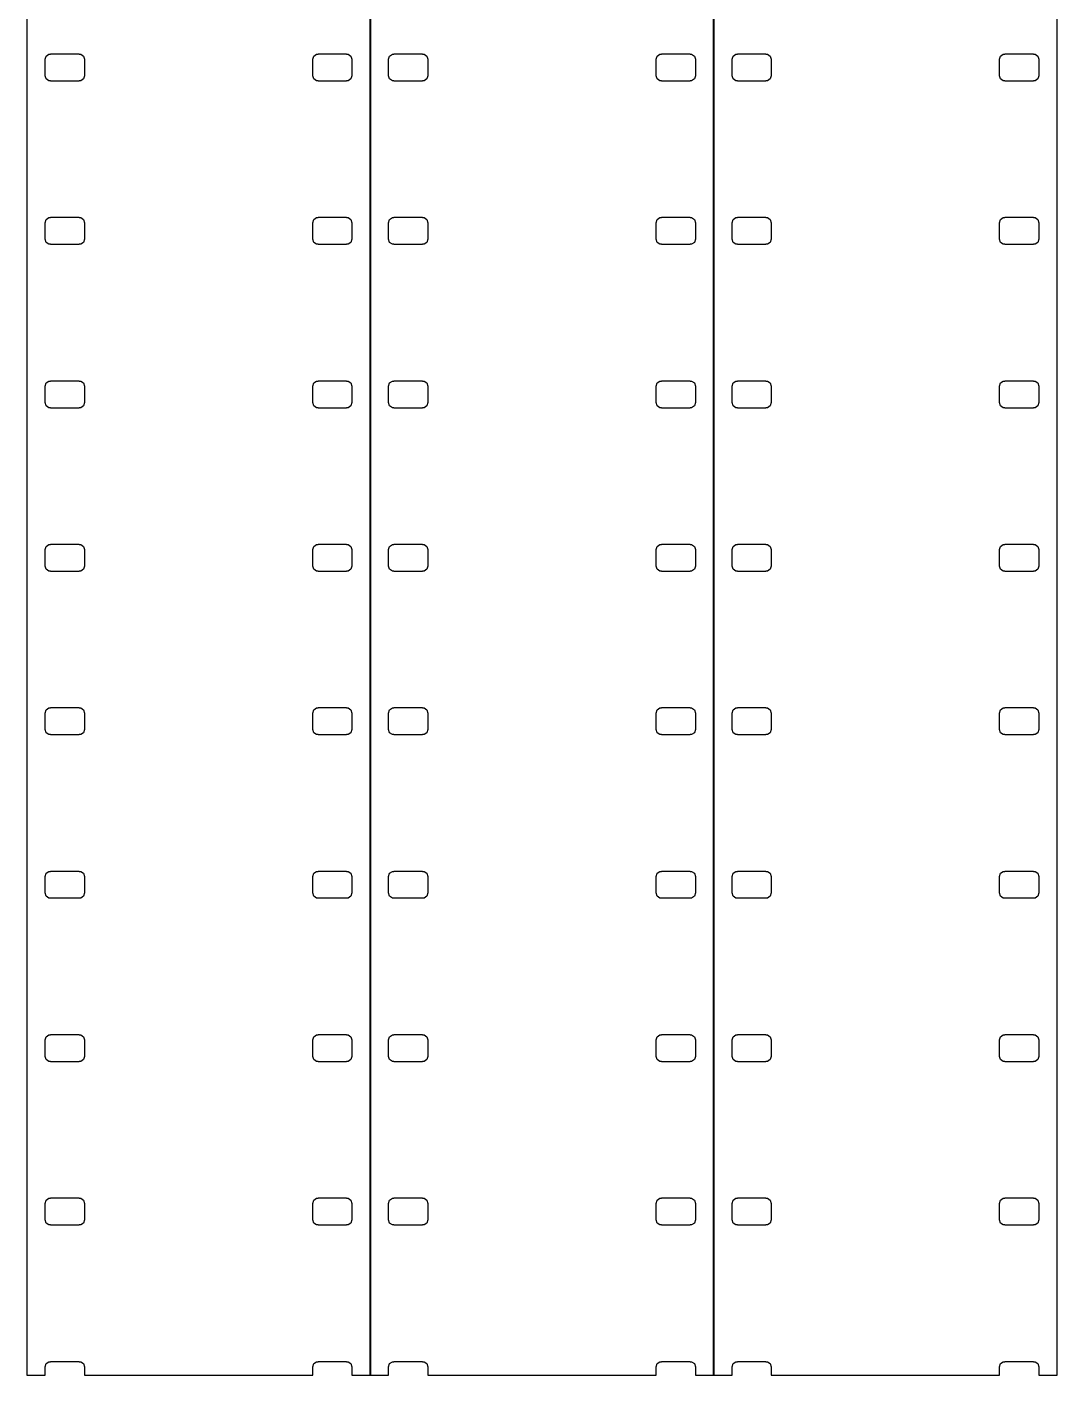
# Model space of a CAD drawing. Header units: metres. Extents: x -8 to 184, y -125 to 125.
# Drawn here: x 136.1 to 184.1, y -125.5 to -62.6 of the extents above; entities that cross this region are included whole.
import ezdxf

# ---------------------------------------------------------------- set-up
doc = ezdxf.new("R2010")
doc.units = ezdxf.units.M

msp = doc.modelspace()

# ---------------------------------------------------------------- linework, layer by layer
for p, q in [((136.09, 125.482), (136.09, -125.482)), ((152.09, -125.482), (152.09, 125.482)), ((152.1, 125.482), (152.1, -125.482)), ((168.1, -125.482), (168.1, 125.482)), ((168.11, 125.482), (168.11, -125.482)), ((184.11, -125.482), (184.11, 125.482)), ((136.94, -64.1375), (136.988, -63.9906)), ((136.988, -63.9906), (137.113, -63.8997)), ((137.113, -63.8997), (137.19, -63.8997)), ((137.19, -63.8997), (137.19, -63.8875)), ((137.19, -63.8875), (138.519, -63.8875)), ((138.519, -63.8875), (138.519, -63.8997)), ((138.519, -63.8997), (138.596, -63.8997)), ((138.596, -63.8997), (138.721, -63.9906)), ((138.721, -63.9906), (138.769, -64.1375)), ((149.411, -64.1375), (149.459, -63.9906)), ((149.459, -63.9906), (149.584, -63.8997)), ((149.584, -63.8997), (149.661, -63.8997)), ((149.661, -63.8997), (149.661, -63.8875)), ((149.661, -63.8875), (150.99, -63.8875)), ((150.99, -63.8875), (150.99, -63.8997)), ((150.99, -63.8997), (151.067, -63.8997)), ((151.067, -63.8997), (151.192, -63.9906)), ((151.192, -63.9906), (151.24, -64.1375)), ((152.95, -64.1375), (152.998, -63.9906)), ((152.998, -63.9906), (153.123, -63.8997)), ((153.123, -63.8997), (153.2, -63.8997)), ((153.2, -63.8997), (153.2, -63.8875)), ((153.2, -63.8875), (154.529, -63.8875)), ((154.529, -63.8875), (154.529, -63.8997)), ((154.529, -63.8997), (154.606, -63.8997)), ((154.606, -63.8997), (154.731, -63.9906)), ((154.731, -63.9906), (154.779, -64.1375)), ((165.421, -64.1375), (165.469, -63.9906)), ((165.469, -63.9906), (165.594, -63.8997)), ((165.594, -63.8997), (165.671, -63.8997)), ((165.671, -63.8997), (165.671, -63.8875)), ((165.671, -63.8875), (167, -63.8875)), ((167, -63.8875), (167, -63.8997)), ((167, -63.8997), (167.077, -63.8997)), ((167.077, -63.8997), (167.202, -63.9906)), ((167.202, -63.9906), (167.25, -64.1375)), ((168.96, -64.1375), (169.008, -63.9906)), ((169.008, -63.9906), (169.133, -63.8997)), ((169.133, -63.8997), (169.21, -63.8997)), ((169.21, -63.8997), (169.21, -63.8875)), ((169.21, -63.8875), (170.539, -63.8875)), ((170.539, -63.8875), (170.539, -63.8997)), ((170.539, -63.8997), (170.616, -63.8997)), ((170.616, -63.8997), (170.741, -63.9906)), ((170.741, -63.9906), (170.789, -64.1375)), ((181.431, -64.1375), (181.479, -63.9906)), ((181.479, -63.9906), (181.604, -63.8997)), ((181.604, -63.8997), (181.681, -63.8997)), ((181.681, -63.8997), (181.681, -63.8875)), ((181.681, -63.8875), (183.01, -63.8875)), ((183.01, -63.8875), (183.01, -63.8997)), ((183.01, -63.8997), (183.087, -63.8997)), ((183.087, -63.8997), (183.212, -63.9906)), ((183.212, -63.9906), (183.26, -64.1375)), ((136.94, -64.9075), (136.94, -64.1375)), ((138.769, -64.1375), (138.769, -64.9075)), ((149.411, -64.9075), (149.411, -64.1375)), ((151.24, -64.1375), (151.24, -64.9075)), ((152.95, -64.9075), (152.95, -64.1375)), ((154.779, -64.1375), (154.779, -64.9075)), ((165.421, -64.9075), (165.421, -64.1375)), ((167.25, -64.1375), (167.25, -64.9075)), ((168.96, -64.9075), (168.96, -64.1375)), ((170.789, -64.1375), (170.789, -64.9075)), ((181.431, -64.9075), (181.431, -64.1375)), ((183.26, -64.1375), (183.26, -64.9075)), ((136.988, -65.0544), (136.94, -64.9075)), ((137.113, -65.1453), (136.988, -65.0544)), ((137.19, -65.1453), (137.113, -65.1453)), ((137.19, -65.1575), (137.19, -65.1453)), ((138.519, -65.1575), (137.19, -65.1575)), ((138.596, -65.1453), (138.519, -65.1453)), ((138.519, -65.1453), (138.519, -65.1575)), ((138.721, -65.0544), (138.596, -65.1453)), ((138.769, -64.9075), (138.721, -65.0544)), ((149.459, -65.0544), (149.411, -64.9075)), ((149.584, -65.1453), (149.459, -65.0544)), ((149.661, -65.1453), (149.584, -65.1453)), ((149.661, -65.1575), (149.661, -65.1453)), ((150.99, -65.1575), (149.661, -65.1575)), ((151.067, -65.1453), (150.99, -65.1453)), ((150.99, -65.1453), (150.99, -65.1575)), ((151.192, -65.0544), (151.067, -65.1453)), ((151.24, -64.9075), (151.192, -65.0544)), ((152.998, -65.0544), (152.95, -64.9075)), ((153.123, -65.1453), (152.998, -65.0544)), ((153.2, -65.1453), (153.123, -65.1453)), ((153.2, -65.1575), (153.2, -65.1453)), ((154.529, -65.1575), (153.2, -65.1575)), ((154.606, -65.1453), (154.529, -65.1453)), ((154.529, -65.1453), (154.529, -65.1575)), ((154.731, -65.0544), (154.606, -65.1453)), ((154.779, -64.9075), (154.731, -65.0544)), ((165.469, -65.0544), (165.421, -64.9075)), ((165.594, -65.1453), (165.469, -65.0544)), ((165.671, -65.1453), (165.594, -65.1453)), ((165.671, -65.1575), (165.671, -65.1453)), ((167, -65.1575), (165.671, -65.1575)), ((167.077, -65.1453), (167, -65.1453)), ((167, -65.1453), (167, -65.1575)), ((167.202, -65.0544), (167.077, -65.1453)), ((167.25, -64.9075), (167.202, -65.0544)), ((169.008, -65.0544), (168.96, -64.9075)), ((169.133, -65.1453), (169.008, -65.0544)), ((169.21, -65.1453), (169.133, -65.1453)), ((169.21, -65.1575), (169.21, -65.1453)), ((170.539, -65.1575), (169.21, -65.1575)), ((170.616, -65.1453), (170.539, -65.1453)), ((170.539, -65.1453), (170.539, -65.1575)), ((170.741, -65.0544), (170.616, -65.1453)), ((170.789, -64.9075), (170.741, -65.0544)), ((181.479, -65.0544), (181.431, -64.9075)), ((181.604, -65.1453), (181.479, -65.0544)), ((181.681, -65.1453), (181.604, -65.1453)), ((181.681, -65.1575), (181.681, -65.1453)), ((183.01, -65.1575), (181.681, -65.1575)), ((183.087, -65.1453), (183.01, -65.1453)), ((183.01, -65.1453), (183.01, -65.1575)), ((183.212, -65.0544), (183.087, -65.1453)), ((183.26, -64.9075), (183.212, -65.0544)), ((136.94, -71.7575), (136.988, -71.6105)), ((136.988, -71.6105), (137.113, -71.5197)), ((137.113, -71.5197), (137.19, -71.5197)), ((137.19, -71.5197), (137.19, -71.5075)), ((137.19, -71.5075), (138.519, -71.5075)), ((138.519, -71.5075), (138.519, -71.5197)), ((138.519, -71.5197), (138.596, -71.5197)), ((138.596, -71.5197), (138.721, -71.6105)), ((138.721, -71.6105), (138.769, -71.7575)), ((149.411, -71.7575), (149.459, -71.6105)), ((149.459, -71.6105), (149.584, -71.5197)), ((149.584, -71.5197), (149.661, -71.5197)), ((149.661, -71.5197), (149.661, -71.5075)), ((149.661, -71.5075), (150.99, -71.5075)), ((150.99, -71.5075), (150.99, -71.5197)), ((150.99, -71.5197), (151.067, -71.5197)), ((151.067, -71.5197), (151.192, -71.6105)), ((151.192, -71.6105), (151.24, -71.7575)), ((152.95, -71.7575), (152.998, -71.6105)), ((152.998, -71.6105), (153.123, -71.5197)), ((153.123, -71.5197), (153.2, -71.5197)), ((153.2, -71.5197), (153.2, -71.5075)), ((153.2, -71.5075), (154.529, -71.5075)), ((154.529, -71.5075), (154.529, -71.5197)), ((154.529, -71.5197), (154.606, -71.5197)), ((154.606, -71.5197), (154.731, -71.6105)), ((154.731, -71.6105), (154.779, -71.7575)), ((165.421, -71.7575), (165.469, -71.6105)), ((165.469, -71.6105), (165.594, -71.5197)), ((165.594, -71.5197), (165.671, -71.5197)), ((165.671, -71.5197), (165.671, -71.5075)), ((165.671, -71.5075), (167, -71.5075)), ((167, -71.5075), (167, -71.5197)), ((167, -71.5197), (167.077, -71.5197)), ((167.077, -71.5197), (167.202, -71.6105)), ((167.202, -71.6105), (167.25, -71.7575)), ((168.96, -71.7575), (169.008, -71.6105)), ((169.008, -71.6105), (169.133, -71.5197)), ((169.133, -71.5197), (169.21, -71.5197)), ((169.21, -71.5197), (169.21, -71.5075)), ((169.21, -71.5075), (170.539, -71.5075)), ((170.539, -71.5075), (170.539, -71.5197)), ((170.539, -71.5197), (170.616, -71.5197)), ((170.616, -71.5197), (170.741, -71.6105)), ((170.741, -71.6105), (170.789, -71.7575)), ((181.431, -71.7575), (181.479, -71.6105)), ((181.479, -71.6105), (181.604, -71.5197)), ((181.604, -71.5197), (181.681, -71.5197)), ((181.681, -71.5197), (181.681, -71.5075)), ((181.681, -71.5075), (183.01, -71.5075)), ((183.01, -71.5075), (183.01, -71.5197)), ((183.01, -71.5197), (183.087, -71.5197)), ((183.087, -71.5197), (183.212, -71.6105)), ((183.212, -71.6105), (183.26, -71.7575)), ((136.94, -72.5275), (136.94, -71.7575)), ((138.769, -71.7575), (138.769, -72.5275)), ((149.411, -72.5275), (149.411, -71.7575)), ((151.24, -71.7575), (151.24, -72.5275)), ((152.95, -72.5275), (152.95, -71.7575)), ((154.779, -71.7575), (154.779, -72.5275)), ((165.421, -72.5275), (165.421, -71.7575)), ((167.25, -71.7575), (167.25, -72.5275)), ((168.96, -72.5275), (168.96, -71.7575)), ((170.789, -71.7575), (170.789, -72.5275)), ((181.431, -72.5275), (181.431, -71.7575)), ((183.26, -71.7575), (183.26, -72.5275)), ((136.988, -72.6744), (136.94, -72.5275)), ((137.113, -72.7653), (136.988, -72.6744)), ((137.19, -72.7653), (137.113, -72.7653)), ((137.19, -72.7775), (137.19, -72.7653)), ((138.519, -72.7775), (137.19, -72.7775)), ((138.596, -72.7653), (138.519, -72.7653)), ((138.519, -72.7653), (138.519, -72.7775)), ((138.721, -72.6744), (138.596, -72.7653)), ((138.769, -72.5275), (138.721, -72.6744)), ((149.459, -72.6744), (149.411, -72.5275)), ((149.584, -72.7653), (149.459, -72.6744)), ((149.661, -72.7653), (149.584, -72.7653)), ((149.661, -72.7775), (149.661, -72.7653)), ((150.99, -72.7775), (149.661, -72.7775)), ((151.067, -72.7653), (150.99, -72.7653)), ((150.99, -72.7653), (150.99, -72.7775)), ((151.192, -72.6744), (151.067, -72.7653)), ((151.24, -72.5275), (151.192, -72.6744)), ((152.998, -72.6744), (152.95, -72.5275)), ((153.123, -72.7653), (152.998, -72.6744)), ((153.2, -72.7653), (153.123, -72.7653)), ((153.2, -72.7775), (153.2, -72.7653)), ((154.529, -72.7775), (153.2, -72.7775)), ((154.529, -72.7653), (154.529, -72.7775)), ((154.606, -72.7653), (154.529, -72.7653)), ((154.731, -72.6744), (154.606, -72.7653)), ((154.779, -72.5275), (154.731, -72.6744)), ((165.469, -72.6744), (165.421, -72.5275)), ((165.594, -72.7653), (165.469, -72.6744)), ((165.671, -72.7653), (165.594, -72.7653)), ((165.671, -72.7775), (165.671, -72.7653)), ((167, -72.7775), (165.671, -72.7775)), ((167.077, -72.7653), (167, -72.7653)), ((167, -72.7653), (167, -72.7775)), ((167.202, -72.6744), (167.077, -72.7653)), ((167.25, -72.5275), (167.202, -72.6744)), ((169.008, -72.6744), (168.96, -72.5275)), ((169.133, -72.7653), (169.008, -72.6744)), ((169.21, -72.7653), (169.133, -72.7653)), ((169.21, -72.7775), (169.21, -72.7653)), ((170.539, -72.7775), (169.21, -72.7775)), ((170.616, -72.7653), (170.539, -72.7653)), ((170.539, -72.7653), (170.539, -72.7775)), ((170.741, -72.6744), (170.616, -72.7653)), ((170.789, -72.5275), (170.741, -72.6744)), ((181.479, -72.6744), (181.431, -72.5275)), ((181.604, -72.7653), (181.479, -72.6744)), ((181.681, -72.7653), (181.604, -72.7653)), ((181.681, -72.7775), (181.681, -72.7653)), ((183.01, -72.7775), (181.681, -72.7775)), ((183.087, -72.7653), (183.01, -72.7653)), ((183.01, -72.7653), (183.01, -72.7775)), ((183.212, -72.6744), (183.087, -72.7653)), ((183.26, -72.5275), (183.212, -72.6744)), ((136.988, -79.2305), (137.113, -79.1397)), ((137.113, -79.1397), (137.19, -79.1397)), ((137.19, -79.1397), (137.19, -79.1275)), ((137.19, -79.1275), (138.519, -79.1275)), ((138.519, -79.1275), (138.519, -79.1397)), ((138.519, -79.1397), (138.596, -79.1397)), ((138.596, -79.1397), (138.721, -79.2305)), ((149.459, -79.2305), (149.584, -79.1397)), ((149.584, -79.1397), (149.661, -79.1397)), ((149.661, -79.1397), (149.661, -79.1275)), ((149.661, -79.1275), (150.99, -79.1275)), ((150.99, -79.1275), (150.99, -79.1397)), ((150.99, -79.1397), (151.067, -79.1397)), ((151.067, -79.1397), (151.192, -79.2305)), ((152.998, -79.2305), (153.123, -79.1397)), ((153.123, -79.1397), (153.2, -79.1397)), ((153.2, -79.1397), (153.2, -79.1275)), ((153.2, -79.1275), (154.529, -79.1275)), ((154.529, -79.1275), (154.529, -79.1397)), ((154.529, -79.1397), (154.606, -79.1397)), ((154.606, -79.1397), (154.731, -79.2305)), ((165.469, -79.2305), (165.594, -79.1397)), ((165.594, -79.1397), (165.671, -79.1397)), ((165.671, -79.1397), (165.671, -79.1275)), ((165.671, -79.1275), (167, -79.1275)), ((167, -79.1275), (167, -79.1397)), ((167, -79.1397), (167.077, -79.1397)), ((167.077, -79.1397), (167.202, -79.2305)), ((169.008, -79.2305), (169.133, -79.1397)), ((169.133, -79.1397), (169.21, -79.1397)), ((169.21, -79.1397), (169.21, -79.1275)), ((169.21, -79.1275), (170.539, -79.1275)), ((170.539, -79.1275), (170.539, -79.1397)), ((170.539, -79.1397), (170.616, -79.1397)), ((170.616, -79.1397), (170.741, -79.2305)), ((181.479, -79.2305), (181.604, -79.1397)), ((181.604, -79.1397), (181.681, -79.1397)), ((181.681, -79.1397), (181.681, -79.1275)), ((181.681, -79.1275), (183.01, -79.1275)), ((183.01, -79.1275), (183.01, -79.1397)), ((183.01, -79.1397), (183.087, -79.1397)), ((183.087, -79.1397), (183.212, -79.2305)), ((136.94, -79.3775), (136.988, -79.2305)), ((136.94, -80.1475), (136.94, -79.3775)), ((138.721, -79.2305), (138.769, -79.3775)), ((138.769, -79.3775), (138.769, -80.1475)), ((149.411, -79.3775), (149.459, -79.2305)), ((149.411, -80.1475), (149.411, -79.3775)), ((151.192, -79.2305), (151.24, -79.3775)), ((151.24, -79.3775), (151.24, -80.1475)), ((152.95, -79.3775), (152.998, -79.2305)), ((152.95, -80.1475), (152.95, -79.3775)), ((154.731, -79.2305), (154.779, -79.3775)), ((154.779, -79.3775), (154.779, -80.1475)), ((165.421, -79.3775), (165.469, -79.2305)), ((165.421, -80.1475), (165.421, -79.3775)), ((167.202, -79.2305), (167.25, -79.3775)), ((167.25, -79.3775), (167.25, -80.1475)), ((168.96, -79.3775), (169.008, -79.2305)), ((168.96, -80.1475), (168.96, -79.3775)), ((170.741, -79.2305), (170.789, -79.3775)), ((170.789, -79.3775), (170.789, -80.1475)), ((181.431, -79.3775), (181.479, -79.2305)), ((181.431, -80.1475), (181.431, -79.3775)), ((183.212, -79.2305), (183.26, -79.3775)), ((183.26, -79.3775), (183.26, -80.1475)), ((136.988, -80.2944), (136.94, -80.1475)), ((137.113, -80.3853), (136.988, -80.2944)), ((137.19, -80.3853), (137.113, -80.3853)), ((137.19, -80.3975), (137.19, -80.3853)), ((138.519, -80.3975), (137.19, -80.3975)), ((138.596, -80.3853), (138.519, -80.3853)), ((138.519, -80.3853), (138.519, -80.3975)), ((138.721, -80.2944), (138.596, -80.3853)), ((138.769, -80.1475), (138.721, -80.2944)), ((149.459, -80.2944), (149.411, -80.1475)), ((149.584, -80.3853), (149.459, -80.2944)), ((149.661, -80.3853), (149.584, -80.3853)), ((149.661, -80.3975), (149.661, -80.3853)), ((150.99, -80.3975), (149.661, -80.3975)), ((151.067, -80.3853), (150.99, -80.3853)), ((150.99, -80.3853), (150.99, -80.3975)), ((151.192, -80.2944), (151.067, -80.3853)), ((151.24, -80.1475), (151.192, -80.2944)), ((152.998, -80.2944), (152.95, -80.1475)), ((153.123, -80.3853), (152.998, -80.2944)), ((153.2, -80.3853), (153.123, -80.3853)), ((153.2, -80.3975), (153.2, -80.3853)), ((154.529, -80.3975), (153.2, -80.3975)), ((154.606, -80.3853), (154.529, -80.3853)), ((154.529, -80.3853), (154.529, -80.3975)), ((154.731, -80.2944), (154.606, -80.3853)), ((154.779, -80.1475), (154.731, -80.2944)), ((165.469, -80.2944), (165.421, -80.1475)), ((165.594, -80.3853), (165.469, -80.2944)), ((165.671, -80.3853), (165.594, -80.3853)), ((165.671, -80.3975), (165.671, -80.3853)), ((167, -80.3975), (165.671, -80.3975)), ((167.077, -80.3853), (167, -80.3853)), ((167, -80.3853), (167, -80.3975)), ((167.202, -80.2944), (167.077, -80.3853)), ((167.25, -80.1475), (167.202, -80.2944)), ((169.008, -80.2944), (168.96, -80.1475)), ((169.133, -80.3853), (169.008, -80.2944)), ((169.21, -80.3853), (169.133, -80.3853)), ((169.21, -80.3975), (169.21, -80.3853)), ((170.539, -80.3975), (169.21, -80.3975)), ((170.616, -80.3853), (170.539, -80.3853)), ((170.539, -80.3853), (170.539, -80.3975)), ((170.741, -80.2944), (170.616, -80.3853)), ((170.789, -80.1475), (170.741, -80.2944)), ((181.479, -80.2944), (181.431, -80.1475)), ((181.604, -80.3853), (181.479, -80.2944)), ((181.681, -80.3853), (181.604, -80.3853)), ((181.681, -80.3975), (181.681, -80.3853)), ((183.01, -80.3975), (181.681, -80.3975)), ((183.087, -80.3853), (183.01, -80.3853)), ((183.01, -80.3853), (183.01, -80.3975)), ((183.212, -80.2944), (183.087, -80.3853)), ((183.26, -80.1475), (183.212, -80.2944)), ((136.94, -86.9975), (136.988, -86.8506)), ((136.94, -87.7675), (136.94, -86.9975)), ((136.988, -86.8506), (137.113, -86.7597)), ((137.113, -86.7597), (137.19, -86.7597)), ((137.19, -86.7597), (137.19, -86.7475)), ((137.19, -86.7475), (138.519, -86.7475)), ((138.519, -86.7475), (138.519, -86.7597)), ((138.519, -86.7597), (138.596, -86.7597)), ((138.596, -86.7597), (138.721, -86.8506)), ((138.721, -86.8506), (138.769, -86.9975)), ((138.769, -86.9975), (138.769, -87.7675)), ((149.411, -86.9975), (149.459, -86.8506)), ((149.411, -87.7675), (149.411, -86.9975)), ((149.459, -86.8506), (149.584, -86.7597)), ((149.584, -86.7597), (149.661, -86.7597)), ((149.661, -86.7597), (149.661, -86.7475)), ((149.661, -86.7475), (150.99, -86.7475)), ((150.99, -86.7475), (150.99, -86.7597)), ((150.99, -86.7597), (151.067, -86.7597)), ((151.067, -86.7597), (151.192, -86.8506)), ((151.192, -86.8506), (151.24, -86.9975)), ((151.24, -86.9975), (151.24, -87.7675)), ((152.95, -86.9975), (152.998, -86.8506)), ((152.95, -87.7675), (152.95, -86.9975)), ((152.998, -86.8506), (153.123, -86.7597)), ((153.123, -86.7597), (153.2, -86.7597)), ((153.2, -86.7597), (153.2, -86.7475)), ((153.2, -86.7475), (154.529, -86.7475)), ((154.529, -86.7475), (154.529, -86.7597)), ((154.529, -86.7597), (154.606, -86.7597)), ((154.606, -86.7597), (154.731, -86.8506)), ((154.731, -86.8506), (154.779, -86.9975)), ((154.779, -86.9975), (154.779, -87.7675)), ((165.421, -86.9975), (165.469, -86.8506)), ((165.421, -87.7675), (165.421, -86.9975)), ((165.469, -86.8506), (165.594, -86.7597)), ((165.594, -86.7597), (165.671, -86.7597)), ((165.671, -86.7597), (165.671, -86.7475)), ((165.671, -86.7475), (167, -86.7475)), ((167, -86.7475), (167, -86.7597)), ((167, -86.7597), (167.077, -86.7597)), ((167.077, -86.7597), (167.202, -86.8506)), ((167.202, -86.8506), (167.25, -86.9975)), ((167.25, -86.9975), (167.25, -87.7675)), ((168.96, -86.9975), (169.008, -86.8506)), ((168.96, -87.7675), (168.96, -86.9975)), ((169.008, -86.8506), (169.133, -86.7597)), ((169.133, -86.7597), (169.21, -86.7597)), ((169.21, -86.7597), (169.21, -86.7475)), ((169.21, -86.7475), (170.539, -86.7475)), ((170.539, -86.7475), (170.539, -86.7597)), ((170.539, -86.7597), (170.616, -86.7597)), ((170.616, -86.7597), (170.741, -86.8506)), ((170.741, -86.8506), (170.789, -86.9975)), ((170.789, -86.9975), (170.789, -87.7675)), ((181.431, -86.9975), (181.479, -86.8506)), ((181.431, -87.7675), (181.431, -86.9975)), ((181.479, -86.8506), (181.604, -86.7597)), ((181.604, -86.7597), (181.681, -86.7597)), ((181.681, -86.7597), (181.681, -86.7475)), ((181.681, -86.7475), (183.01, -86.7475)), ((183.01, -86.7475), (183.01, -86.7597)), ((183.01, -86.7597), (183.087, -86.7597)), ((183.087, -86.7597), (183.212, -86.8506)), ((183.212, -86.8506), (183.26, -86.9975)), ((183.26, -86.9975), (183.26, -87.7675)), ((136.988, -87.9144), (136.94, -87.7675)), ((137.113, -88.0053), (136.988, -87.9144)), ((138.721, -87.9144), (138.596, -88.0053)), ((138.769, -87.7675), (138.721, -87.9144)), ((149.459, -87.9144), (149.411, -87.7675)), ((149.584, -88.0053), (149.459, -87.9144)), ((151.192, -87.9144), (151.067, -88.0053)), ((151.24, -87.7675), (151.192, -87.9144)), ((152.998, -87.9144), (152.95, -87.7675)), ((153.123, -88.0053), (152.998, -87.9144)), ((154.731, -87.9144), (154.606, -88.0053)), ((154.779, -87.7675), (154.731, -87.9144)), ((165.469, -87.9144), (165.421, -87.7675)), ((165.594, -88.0053), (165.469, -87.9144)), ((167.202, -87.9144), (167.077, -88.0053)), ((167.25, -87.7675), (167.202, -87.9144)), ((169.008, -87.9144), (168.96, -87.7675)), ((169.133, -88.0053), (169.008, -87.9144)), ((170.741, -87.9144), (170.616, -88.0053)), ((170.789, -87.7675), (170.741, -87.9144)), ((181.479, -87.9144), (181.431, -87.7675)), ((181.604, -88.0053), (181.479, -87.9144)), ((183.212, -87.9144), (183.087, -88.0053)), ((183.26, -87.7675), (183.212, -87.9144)), ((137.19, -88.0053), (137.113, -88.0053)), ((137.19, -88.0175), (137.19, -88.0053)), ((138.519, -88.0175), (137.19, -88.0175)), ((138.596, -88.0053), (138.519, -88.0053)), ((138.519, -88.0053), (138.519, -88.0175)), ((149.661, -88.0053), (149.584, -88.0053)), ((149.661, -88.0175), (149.661, -88.0053)), ((150.99, -88.0175), (149.661, -88.0175)), ((151.067, -88.0053), (150.99, -88.0053)), ((150.99, -88.0053), (150.99, -88.0175)), ((153.2, -88.0053), (153.123, -88.0053)), ((153.2, -88.0175), (153.2, -88.0053)), ((154.529, -88.0175), (153.2, -88.0175)), ((154.606, -88.0053), (154.529, -88.0053)), ((154.529, -88.0053), (154.529, -88.0175)), ((165.671, -88.0053), (165.594, -88.0053)), ((165.671, -88.0175), (165.671, -88.0053)), ((167, -88.0175), (165.671, -88.0175)), ((167.077, -88.0053), (167, -88.0053)), ((167, -88.0053), (167, -88.0175)), ((169.21, -88.0053), (169.133, -88.0053)), ((169.21, -88.0175), (169.21, -88.0053)), ((170.539, -88.0175), (169.21, -88.0175)), ((170.616, -88.0053), (170.539, -88.0053)), ((170.539, -88.0053), (170.539, -88.0175)), ((181.681, -88.0053), (181.604, -88.0053)), ((181.681, -88.0175), (181.681, -88.0053)), ((183.01, -88.0175), (181.681, -88.0175)), ((183.087, -88.0053), (183.01, -88.0053)), ((183.01, -88.0053), (183.01, -88.0175)), ((136.94, -94.6175), (136.988, -94.4706)), ((136.94, -95.3875), (136.94, -94.6175)), ((136.988, -94.4706), (137.113, -94.3797)), ((137.113, -94.3797), (137.19, -94.3797)), ((137.19, -94.3797), (137.19, -94.3675)), ((137.19, -94.3675), (138.519, -94.3675)), ((138.519, -94.3675), (138.519, -94.3797)), ((138.519, -94.3797), (138.596, -94.3797)), ((138.596, -94.3797), (138.721, -94.4706)), ((138.721, -94.4706), (138.769, -94.6175)), ((138.769, -94.6175), (138.769, -95.3875)), ((149.411, -94.6175), (149.459, -94.4706)), ((149.411, -95.3875), (149.411, -94.6175)), ((149.459, -94.4706), (149.584, -94.3797)), ((149.584, -94.3797), (149.661, -94.3797)), ((149.661, -94.3797), (149.661, -94.3675)), ((149.661, -94.3675), (150.99, -94.3675)), ((150.99, -94.3675), (150.99, -94.3797)), ((150.99, -94.3797), (151.067, -94.3797)), ((151.067, -94.3797), (151.192, -94.4706)), ((151.192, -94.4706), (151.24, -94.6175)), ((151.24, -94.6175), (151.24, -95.3875)), ((152.95, -94.6175), (152.998, -94.4706)), ((152.95, -95.3875), (152.95, -94.6175)), ((152.998, -94.4706), (153.123, -94.3797)), ((153.123, -94.3797), (153.2, -94.3797)), ((153.2, -94.3797), (153.2, -94.3675)), ((153.2, -94.3675), (154.529, -94.3675)), ((154.529, -94.3675), (154.529, -94.3797)), ((154.529, -94.3797), (154.606, -94.3797)), ((154.606, -94.3797), (154.731, -94.4706)), ((154.731, -94.4706), (154.779, -94.6175)), ((154.779, -94.6175), (154.779, -95.3875)), ((165.421, -94.6175), (165.469, -94.4706)), ((165.421, -95.3875), (165.421, -94.6175)), ((165.469, -94.4706), (165.594, -94.3797)), ((165.594, -94.3797), (165.671, -94.3797)), ((165.671, -94.3797), (165.671, -94.3675)), ((165.671, -94.3675), (167, -94.3675)), ((167, -94.3675), (167, -94.3797)), ((167, -94.3797), (167.077, -94.3797)), ((167.077, -94.3797), (167.202, -94.4706)), ((167.202, -94.4706), (167.25, -94.6175)), ((167.25, -94.6175), (167.25, -95.3875)), ((168.96, -94.6175), (169.008, -94.4706)), ((168.96, -95.3875), (168.96, -94.6175)), ((169.008, -94.4706), (169.133, -94.3797)), ((169.133, -94.3797), (169.21, -94.3797)), ((169.21, -94.3797), (169.21, -94.3675)), ((169.21, -94.3675), (170.539, -94.3675)), ((170.539, -94.3675), (170.539, -94.3797)), ((170.539, -94.3797), (170.616, -94.3797)), ((170.616, -94.3797), (170.741, -94.4706)), ((170.741, -94.4706), (170.789, -94.6175)), ((170.789, -94.6175), (170.789, -95.3875)), ((181.431, -94.6175), (181.479, -94.4706)), ((181.431, -95.3875), (181.431, -94.6175)), ((181.479, -94.4706), (181.604, -94.3797)), ((181.604, -94.3797), (181.681, -94.3797)), ((181.681, -94.3797), (181.681, -94.3675)), ((181.681, -94.3675), (183.01, -94.3675)), ((183.01, -94.3675), (183.01, -94.3797)), ((183.01, -94.3797), (183.087, -94.3797)), ((183.087, -94.3797), (183.212, -94.4706)), ((183.212, -94.4706), (183.26, -94.6175)), ((183.26, -94.6175), (183.26, -95.3875)), ((136.988, -95.5344), (136.94, -95.3875)), ((138.769, -95.3875), (138.721, -95.5344)), ((149.459, -95.5344), (149.411, -95.3875)), ((151.24, -95.3875), (151.192, -95.5344)), ((152.998, -95.5344), (152.95, -95.3875)), ((154.779, -95.3875), (154.731, -95.5344)), ((165.469, -95.5344), (165.421, -95.3875)), ((167.25, -95.3875), (167.202, -95.5344)), ((169.008, -95.5344), (168.96, -95.3875)), ((170.789, -95.3875), (170.741, -95.5344)), ((181.479, -95.5344), (181.431, -95.3875)), ((183.26, -95.3875), (183.212, -95.5344)), ((137.113, -95.6253), (136.988, -95.5344)), ((137.19, -95.6253), (137.113, -95.6253)), ((137.19, -95.6375), (137.19, -95.6253)), ((138.519, -95.6375), (137.19, -95.6375)), ((138.596, -95.6253), (138.519, -95.6253)), ((138.519, -95.6253), (138.519, -95.6375)), ((138.721, -95.5344), (138.596, -95.6253)), ((149.584, -95.6253), (149.459, -95.5344)), ((149.661, -95.6253), (149.584, -95.6253)), ((149.661, -95.6375), (149.661, -95.6253)), ((150.99, -95.6375), (149.661, -95.6375)), ((151.067, -95.6253), (150.99, -95.6253)), ((150.99, -95.6253), (150.99, -95.6375)), ((151.192, -95.5344), (151.067, -95.6253)), ((153.123, -95.6253), (152.998, -95.5344)), ((153.2, -95.6253), (153.123, -95.6253)), ((153.2, -95.6375), (153.2, -95.6253)), ((154.529, -95.6375), (153.2, -95.6375)), ((154.606, -95.6253), (154.529, -95.6253)), ((154.529, -95.6253), (154.529, -95.6375)), ((154.731, -95.5344), (154.606, -95.6253)), ((165.594, -95.6253), (165.469, -95.5344)), ((165.671, -95.6253), (165.594, -95.6253)), ((165.671, -95.6375), (165.671, -95.6253)), ((167, -95.6375), (165.671, -95.6375)), ((167.077, -95.6253), (167, -95.6253)), ((167, -95.6253), (167, -95.6375)), ((167.202, -95.5344), (167.077, -95.6253)), ((169.133, -95.6253), (169.008, -95.5344)), ((169.21, -95.6253), (169.133, -95.6253)), ((169.21, -95.6375), (169.21, -95.6253)), ((170.539, -95.6375), (169.21, -95.6375)), ((170.616, -95.6253), (170.539, -95.6253)), ((170.539, -95.6253), (170.539, -95.6375)), ((170.741, -95.5344), (170.616, -95.6253)), ((181.604, -95.6253), (181.479, -95.5344)), ((181.681, -95.6253), (181.604, -95.6253)), ((181.681, -95.6375), (181.681, -95.6253)), ((183.01, -95.6375), (181.681, -95.6375)), ((183.087, -95.6253), (183.01, -95.6253)), ((183.01, -95.6253), (183.01, -95.6375)), ((183.212, -95.5344), (183.087, -95.6253)), ((136.94, -102.238), (136.988, -102.091)), ((136.94, -103.007), (136.94, -102.238)), ((136.988, -102.091), (137.113, -102)), ((137.113, -102), (137.19, -102)), ((137.19, -102), (137.19, -101.988)), ((137.19, -101.988), (138.519, -101.988)), ((138.519, -101.988), (138.519, -102)), ((138.519, -102), (138.596, -102)), ((138.596, -102), (138.721, -102.091)), ((138.721, -102.091), (138.769, -102.238)), ((138.769, -102.238), (138.769, -103.007)), ((149.411, -102.238), (149.459, -102.091)), ((149.411, -103.007), (149.411, -102.238)), ((149.459, -102.091), (149.584, -102)), ((149.584, -102), (149.661, -102)), ((149.661, -102), (149.661, -101.988)), ((149.661, -101.988), (150.99, -101.988)), ((150.99, -101.988), (150.99, -102)), ((150.99, -102), (151.067, -102)), ((151.067, -102), (151.192, -102.091)), ((151.192, -102.091), (151.24, -102.238)), ((151.24, -102.238), (151.24, -103.007)), ((152.95, -102.238), (152.998, -102.091)), ((152.95, -103.007), (152.95, -102.238)), ((152.998, -102.091), (153.123, -102)), ((153.123, -102), (153.2, -102)), ((153.2, -102), (153.2, -101.988)), ((153.2, -101.988), (154.529, -101.988)), ((154.529, -101.988), (154.529, -102)), ((154.529, -102), (154.606, -102)), ((154.606, -102), (154.731, -102.091)), ((154.731, -102.091), (154.779, -102.238)), ((154.779, -102.238), (154.779, -103.007)), ((165.421, -102.238), (165.469, -102.091)), ((165.421, -103.007), (165.421, -102.238)), ((165.469, -102.091), (165.594, -102)), ((165.594, -102), (165.671, -102)), ((165.671, -102), (165.671, -101.988)), ((165.671, -101.988), (167, -101.988)), ((167, -101.988), (167, -102)), ((167, -102), (167.077, -102)), ((167.077, -102), (167.202, -102.091)), ((167.202, -102.091), (167.25, -102.238)), ((167.25, -102.238), (167.25, -103.007)), ((168.96, -102.238), (169.008, -102.091)), ((168.96, -103.007), (168.96, -102.238)), ((169.008, -102.091), (169.133, -102)), ((169.133, -102), (169.21, -102)), ((169.21, -102), (169.21, -101.988)), ((169.21, -101.988), (170.539, -101.988)), ((170.539, -101.988), (170.539, -102)), ((170.539, -102), (170.616, -102)), ((170.616, -102), (170.741, -102.091)), ((170.741, -102.091), (170.789, -102.238)), ((170.789, -102.238), (170.789, -103.007)), ((181.431, -102.238), (181.479, -102.091)), ((181.431, -103.007), (181.431, -102.238)), ((181.479, -102.091), (181.604, -102)), ((181.604, -102), (181.681, -102)), ((181.681, -102), (181.681, -101.988)), ((181.681, -101.988), (183.01, -101.988)), ((183.01, -101.988), (183.01, -102)), ((183.01, -102), (183.087, -102)), ((183.087, -102), (183.212, -102.091)), ((183.212, -102.091), (183.26, -102.238)), ((183.26, -102.238), (183.26, -103.007)), ((136.988, -103.154), (136.94, -103.007)), ((138.769, -103.007), (138.721, -103.154)), ((149.459, -103.154), (149.411, -103.007)), ((151.24, -103.007), (151.192, -103.154)), ((152.998, -103.154), (152.95, -103.007)), ((154.779, -103.007), (154.731, -103.154)), ((165.469, -103.154), (165.421, -103.007)), ((167.25, -103.007), (167.202, -103.154)), ((169.008, -103.154), (168.96, -103.007)), ((170.789, -103.007), (170.741, -103.154)), ((181.479, -103.154), (181.431, -103.007)), ((183.26, -103.007), (183.212, -103.154)), ((137.113, -103.245), (136.988, -103.154)), ((137.19, -103.245), (137.113, -103.245)), ((137.19, -103.257), (137.19, -103.245)), ((138.519, -103.257), (137.19, -103.257)), ((138.596, -103.245), (138.519, -103.245)), ((138.519, -103.245), (138.519, -103.257)), ((138.721, -103.154), (138.596, -103.245)), ((149.584, -103.245), (149.459, -103.154)), ((149.661, -103.245), (149.584, -103.245)), ((149.661, -103.257), (149.661, -103.245)), ((150.99, -103.257), (149.661, -103.257)), ((151.067, -103.245), (150.99, -103.245)), ((150.99, -103.245), (150.99, -103.257)), ((151.192, -103.154), (151.067, -103.245)), ((153.123, -103.245), (152.998, -103.154)), ((153.2, -103.245), (153.123, -103.245)), ((153.2, -103.257), (153.2, -103.245)), ((154.529, -103.257), (153.2, -103.257)), ((154.606, -103.245), (154.529, -103.245)), ((154.529, -103.245), (154.529, -103.257)), ((154.731, -103.154), (154.606, -103.245)), ((165.594, -103.245), (165.469, -103.154)), ((165.671, -103.245), (165.594, -103.245)), ((165.671, -103.257), (165.671, -103.245)), ((167, -103.257), (165.671, -103.257)), ((167.077, -103.245), (167, -103.245)), ((167, -103.245), (167, -103.257)), ((167.202, -103.154), (167.077, -103.245)), ((169.133, -103.245), (169.008, -103.154)), ((169.21, -103.245), (169.133, -103.245)), ((169.21, -103.257), (169.21, -103.245)), ((170.539, -103.257), (169.21, -103.257)), ((170.616, -103.245), (170.539, -103.245)), ((170.539, -103.245), (170.539, -103.257)), ((170.741, -103.154), (170.616, -103.245)), ((181.604, -103.245), (181.479, -103.154)), ((181.681, -103.245), (181.604, -103.245)), ((181.681, -103.257), (181.681, -103.245)), ((183.01, -103.257), (181.681, -103.257)), ((183.087, -103.245), (183.01, -103.245)), ((183.01, -103.245), (183.01, -103.257)), ((183.212, -103.154), (183.087, -103.245)), ((136.94, -109.857), (136.988, -109.711)), ((136.94, -110.628), (136.94, -109.857)), ((136.988, -109.711), (137.113, -109.62)), ((137.113, -109.62), (137.19, -109.62)), ((137.19, -109.62), (137.19, -109.607)), ((137.19, -109.607), (138.519, -109.607)), ((138.519, -109.607), (138.519, -109.62)), ((138.519, -109.62), (138.596, -109.62)), ((138.596, -109.62), (138.721, -109.711)), ((138.721, -109.711), (138.769, -109.857)), ((138.769, -109.857), (138.769, -110.628)), ((149.411, -109.857), (149.459, -109.711)), ((149.411, -110.628), (149.411, -109.857)), ((149.459, -109.711), (149.584, -109.62)), ((149.584, -109.62), (149.661, -109.62)), ((149.661, -109.62), (149.661, -109.607)), ((149.661, -109.607), (150.99, -109.607)), ((150.99, -109.607), (150.99, -109.62)), ((150.99, -109.62), (151.067, -109.62)), ((151.067, -109.62), (151.192, -109.711)), ((151.192, -109.711), (151.24, -109.857)), ((151.24, -109.857), (151.24, -110.628)), ((152.95, -109.857), (152.998, -109.711)), ((152.95, -110.628), (152.95, -109.857)), ((152.998, -109.711), (153.123, -109.62)), ((153.123, -109.62), (153.2, -109.62)), ((153.2, -109.62), (153.2, -109.607)), ((153.2, -109.607), (154.529, -109.607)), ((154.529, -109.607), (154.529, -109.62)), ((154.529, -109.62), (154.606, -109.62)), ((154.606, -109.62), (154.731, -109.711)), ((154.731, -109.711), (154.779, -109.857)), ((154.779, -109.857), (154.779, -110.628)), ((165.421, -109.857), (165.469, -109.711)), ((165.421, -110.628), (165.421, -109.857)), ((165.469, -109.711), (165.594, -109.62)), ((165.594, -109.62), (165.671, -109.62)), ((165.671, -109.62), (165.671, -109.607)), ((165.671, -109.607), (167, -109.607)), ((167, -109.607), (167, -109.62)), ((167, -109.62), (167.077, -109.62)), ((167.077, -109.62), (167.202, -109.711)), ((167.202, -109.711), (167.25, -109.857)), ((167.25, -109.857), (167.25, -110.628)), ((168.96, -109.857), (169.008, -109.711)), ((168.96, -110.628), (168.96, -109.857)), ((169.008, -109.711), (169.133, -109.62)), ((169.133, -109.62), (169.21, -109.62)), ((169.21, -109.62), (169.21, -109.607)), ((169.21, -109.607), (170.539, -109.607)), ((170.539, -109.607), (170.539, -109.62)), ((170.539, -109.62), (170.616, -109.62)), ((170.616, -109.62), (170.741, -109.711)), ((170.741, -109.711), (170.789, -109.857)), ((170.789, -109.857), (170.789, -110.628)), ((181.431, -109.857), (181.479, -109.711)), ((181.431, -110.628), (181.431, -109.857)), ((181.479, -109.711), (181.604, -109.62)), ((181.604, -109.62), (181.681, -109.62)), ((181.681, -109.62), (181.681, -109.607)), ((181.681, -109.607), (183.01, -109.607)), ((183.01, -109.607), (183.01, -109.62)), ((183.01, -109.62), (183.087, -109.62)), ((183.087, -109.62), (183.212, -109.711)), ((183.212, -109.711), (183.26, -109.857)), ((183.26, -109.857), (183.26, -110.628)), ((136.988, -110.774), (136.94, -110.628)), ((137.113, -110.865), (136.988, -110.774)), ((137.19, -110.865), (137.113, -110.865)), ((137.19, -110.878), (137.19, -110.865)), ((138.519, -110.878), (137.19, -110.878)), ((138.596, -110.865), (138.519, -110.865)), ((138.519, -110.865), (138.519, -110.878)), ((138.721, -110.774), (138.596, -110.865)), ((138.769, -110.628), (138.721, -110.774)), ((149.459, -110.774), (149.411, -110.628)), ((149.584, -110.865), (149.459, -110.774)), ((149.661, -110.865), (149.584, -110.865)), ((149.661, -110.878), (149.661, -110.865)), ((150.99, -110.878), (149.661, -110.878)), ((151.067, -110.865), (150.99, -110.865)), ((150.99, -110.865), (150.99, -110.878)), ((151.192, -110.774), (151.067, -110.865)), ((151.24, -110.628), (151.192, -110.774)), ((152.998, -110.774), (152.95, -110.628)), ((153.123, -110.865), (152.998, -110.774)), ((153.2, -110.865), (153.123, -110.865)), ((153.2, -110.878), (153.2, -110.865)), ((154.529, -110.878), (153.2, -110.878)), ((154.606, -110.865), (154.529, -110.865)), ((154.529, -110.865), (154.529, -110.878)), ((154.731, -110.774), (154.606, -110.865)), ((154.779, -110.628), (154.731, -110.774)), ((165.469, -110.774), (165.421, -110.628)), ((165.594, -110.865), (165.469, -110.774)), ((165.671, -110.865), (165.594, -110.865)), ((165.671, -110.878), (165.671, -110.865)), ((167, -110.878), (165.671, -110.878)), ((167.077, -110.865), (167, -110.865)), ((167, -110.865), (167, -110.878)), ((167.202, -110.774), (167.077, -110.865)), ((167.25, -110.628), (167.202, -110.774)), ((169.008, -110.774), (168.96, -110.628)), ((169.133, -110.865), (169.008, -110.774)), ((169.21, -110.865), (169.133, -110.865)), ((169.21, -110.878), (169.21, -110.865)), ((170.539, -110.878), (169.21, -110.878)), ((170.616, -110.865), (170.539, -110.865)), ((170.539, -110.865), (170.539, -110.878)), ((170.741, -110.774), (170.616, -110.865)), ((170.789, -110.628), (170.741, -110.774)), ((181.479, -110.774), (181.431, -110.628)), ((181.604, -110.865), (181.479, -110.774)), ((181.681, -110.865), (181.604, -110.865)), ((181.681, -110.878), (181.681, -110.865)), ((183.01, -110.878), (181.681, -110.878)), ((183.087, -110.865), (183.01, -110.865)), ((183.01, -110.865), (183.01, -110.878)), ((183.212, -110.774), (183.087, -110.865)), ((183.26, -110.628), (183.212, -110.774)), ((136.94, -117.477), (136.988, -117.331)), ((136.94, -118.247), (136.94, -117.477)), ((136.988, -117.331), (137.113, -117.24)), ((137.113, -117.24), (137.19, -117.24)), ((137.19, -117.24), (137.19, -117.227)), ((137.19, -117.227), (138.519, -117.227)), ((138.519, -117.227), (138.519, -117.24)), ((138.519, -117.24), (138.596, -117.24)), ((138.596, -117.24), (138.721, -117.331)), ((138.721, -117.331), (138.769, -117.477)), ((138.769, -117.477), (138.769, -118.247)), ((149.411, -117.477), (149.459, -117.331)), ((149.411, -118.247), (149.411, -117.477)), ((149.459, -117.331), (149.584, -117.24)), ((149.584, -117.24), (149.661, -117.24)), ((149.661, -117.24), (149.661, -117.227)), ((149.661, -117.227), (150.99, -117.227)), ((150.99, -117.227), (150.99, -117.24)), ((150.99, -117.24), (151.067, -117.24)), ((151.067, -117.24), (151.192, -117.331)), ((151.192, -117.331), (151.24, -117.477)), ((151.24, -117.477), (151.24, -118.247)), ((152.95, -117.477), (152.998, -117.331)), ((152.95, -118.247), (152.95, -117.477)), ((152.998, -117.331), (153.123, -117.24)), ((153.123, -117.24), (153.2, -117.24)), ((153.2, -117.24), (153.2, -117.227)), ((153.2, -117.227), (154.529, -117.227)), ((154.529, -117.227), (154.529, -117.24)), ((154.529, -117.24), (154.606, -117.24)), ((154.606, -117.24), (154.731, -117.331)), ((154.731, -117.331), (154.779, -117.477)), ((154.779, -117.477), (154.779, -118.247)), ((165.421, -117.477), (165.469, -117.331)), ((165.421, -118.247), (165.421, -117.477)), ((165.469, -117.331), (165.594, -117.24)), ((165.594, -117.24), (165.671, -117.24)), ((165.671, -117.24), (165.671, -117.227)), ((165.671, -117.227), (167, -117.227)), ((167, -117.227), (167, -117.24)), ((167, -117.24), (167.077, -117.24)), ((167.077, -117.24), (167.202, -117.331)), ((167.202, -117.331), (167.25, -117.477)), ((167.25, -117.477), (167.25, -118.247)), ((168.96, -117.477), (169.008, -117.331)), ((168.96, -118.247), (168.96, -117.477)), ((169.008, -117.331), (169.133, -117.24)), ((169.133, -117.24), (169.21, -117.24)), ((169.21, -117.24), (169.21, -117.227)), ((169.21, -117.227), (170.539, -117.227)), ((170.539, -117.227), (170.539, -117.24)), ((170.539, -117.24), (170.616, -117.24)), ((170.616, -117.24), (170.741, -117.331)), ((170.741, -117.331), (170.789, -117.477)), ((170.789, -117.477), (170.789, -118.247)), ((181.431, -117.477), (181.479, -117.331)), ((181.431, -118.247), (181.431, -117.477)), ((181.479, -117.331), (181.604, -117.24)), ((181.604, -117.24), (181.681, -117.24)), ((181.681, -117.24), (181.681, -117.227)), ((181.681, -117.227), (183.01, -117.227)), ((183.01, -117.227), (183.01, -117.24)), ((183.01, -117.24), (183.087, -117.24)), ((183.087, -117.24), (183.212, -117.331)), ((183.212, -117.331), (183.26, -117.477)), ((183.26, -117.477), (183.26, -118.247)), ((136.988, -118.394), (136.94, -118.247)), ((137.113, -118.485), (136.988, -118.394)), ((137.19, -118.485), (137.113, -118.485)), ((137.19, -118.497), (137.19, -118.485)), ((138.519, -118.497), (137.19, -118.497)), ((138.596, -118.485), (138.519, -118.485)), ((138.519, -118.485), (138.519, -118.497)), ((138.721, -118.394), (138.596, -118.485)), ((138.769, -118.247), (138.721, -118.394)), ((149.459, -118.394), (149.411, -118.247)), ((149.584, -118.485), (149.459, -118.394)), ((149.661, -118.485), (149.584, -118.485)), ((149.661, -118.497), (149.661, -118.485)), ((150.99, -118.497), (149.661, -118.497)), ((151.067, -118.485), (150.99, -118.485)), ((150.99, -118.485), (150.99, -118.497)), ((151.192, -118.394), (151.067, -118.485)), ((151.24, -118.247), (151.192, -118.394)), ((152.998, -118.394), (152.95, -118.247)), ((153.123, -118.485), (152.998, -118.394)), ((153.2, -118.485), (153.123, -118.485)), ((153.2, -118.497), (153.2, -118.485)), ((154.529, -118.497), (153.2, -118.497)), ((154.606, -118.485), (154.529, -118.485)), ((154.529, -118.485), (154.529, -118.497)), ((154.731, -118.394), (154.606, -118.485)), ((154.779, -118.247), (154.731, -118.394)), ((165.469, -118.394), (165.421, -118.247)), ((165.594, -118.485), (165.469, -118.394)), ((165.671, -118.485), (165.594, -118.485)), ((165.671, -118.497), (165.671, -118.485)), ((167, -118.497), (165.671, -118.497)), ((167.077, -118.485), (167, -118.485)), ((167, -118.485), (167, -118.497)), ((167.202, -118.394), (167.077, -118.485)), ((167.25, -118.247), (167.202, -118.394)), ((169.008, -118.394), (168.96, -118.247)), ((169.133, -118.485), (169.008, -118.394)), ((169.21, -118.485), (169.133, -118.485)), ((169.21, -118.497), (169.21, -118.485)), ((170.539, -118.497), (169.21, -118.497)), ((170.616, -118.485), (170.539, -118.485)), ((170.539, -118.485), (170.539, -118.497)), ((170.741, -118.394), (170.616, -118.485)), ((170.789, -118.247), (170.741, -118.394)), ((181.479, -118.394), (181.431, -118.247)), ((181.604, -118.485), (181.479, -118.394)), ((181.681, -118.485), (181.604, -118.485)), ((181.681, -118.497), (181.681, -118.485)), ((183.01, -118.497), (181.681, -118.497)), ((183.087, -118.485), (183.01, -118.485)), ((183.01, -118.485), (183.01, -118.497)), ((183.212, -118.394), (183.087, -118.485)), ((183.26, -118.247), (183.212, -118.394)), ((136.94, -125.098), (136.988, -124.951)), ((136.988, -124.951), (137.113, -124.86)), ((137.113, -124.86), (137.19, -124.86)), ((137.19, -124.86), (137.19, -124.848)), ((137.19, -124.848), (138.519, -124.848)), ((138.519, -124.848), (138.519, -124.86)), ((138.519, -124.86), (138.596, -124.86)), ((138.596, -124.86), (138.721, -124.951)), ((138.721, -124.951), (138.769, -125.098)), ((149.411, -125.098), (149.459, -124.951)), ((149.459, -124.951), (149.584, -124.86)), ((149.584, -124.86), (149.661, -124.86)), ((149.661, -124.86), (149.661, -124.848)), ((149.661, -124.848), (150.99, -124.848)), ((150.99, -124.848), (150.99, -124.86)), ((150.99, -124.86), (151.067, -124.86)), ((151.067, -124.86), (151.192, -124.951)), ((151.192, -124.951), (151.24, -125.098)), ((152.95, -125.098), (152.998, -124.951)), ((152.998, -124.951), (153.123, -124.86)), ((153.123, -124.86), (153.2, -124.86)), ((153.2, -124.86), (153.2, -124.848)), ((153.2, -124.848), (154.529, -124.848)), ((154.529, -124.848), (154.529, -124.86)), ((154.529, -124.86), (154.606, -124.86)), ((154.606, -124.86), (154.731, -124.951)), ((154.731, -124.951), (154.779, -125.098)), ((165.421, -125.098), (165.469, -124.951)), ((165.469, -124.951), (165.594, -124.86)), ((165.594, -124.86), (165.671, -124.86)), ((165.671, -124.86), (165.671, -124.848)), ((165.671, -124.848), (167, -124.848)), ((167, -124.848), (167, -124.86)), ((167, -124.86), (167.077, -124.86)), ((167.077, -124.86), (167.202, -124.951)), ((167.202, -124.951), (167.25, -125.098)), ((168.96, -125.098), (169.008, -124.951)), ((169.008, -124.951), (169.133, -124.86)), ((169.133, -124.86), (169.21, -124.86)), ((169.21, -124.86), (169.21, -124.848)), ((169.21, -124.848), (170.539, -124.848)), ((170.539, -124.848), (170.539, -124.86)), ((170.539, -124.86), (170.616, -124.86)), ((170.616, -124.86), (170.741, -124.951)), ((170.741, -124.951), (170.789, -125.098)), ((181.431, -125.098), (181.479, -124.951)), ((181.479, -124.951), (181.604, -124.86)), ((181.604, -124.86), (181.681, -124.86)), ((181.681, -124.86), (181.681, -124.848)), ((181.681, -124.848), (183.01, -124.848)), ((183.01, -124.848), (183.01, -124.86)), ((183.01, -124.86), (183.087, -124.86)), ((183.087, -124.86), (183.212, -124.951)), ((183.212, -124.951), (183.26, -125.098)), ((136.09, -125.482), (136.94, -125.482)), ((136.94, -125.482), (136.94, -125.098)), ((138.769, -125.098), (138.769, -125.482)), ((138.769, -125.482), (149.411, -125.482)), ((149.411, -125.482), (149.411, -125.098)), ((151.24, -125.098), (151.24, -125.482)), ((151.24, -125.482), (152.09, -125.482)), ((152.1, -125.482), (152.95, -125.482)), ((152.95, -125.482), (152.95, -125.098)), ((154.779, -125.098), (154.779, -125.482)), ((154.779, -125.482), (165.421, -125.482)), ((165.421, -125.482), (165.421, -125.098)), ((167.25, -125.098), (167.25, -125.482)), ((167.25, -125.482), (168.1, -125.482)), ((168.11, -125.482), (168.96, -125.482)), ((168.96, -125.482), (168.96, -125.098)), ((170.789, -125.098), (170.789, -125.482)), ((170.789, -125.482), (181.431, -125.482)), ((181.431, -125.482), (181.431, -125.098)), ((183.26, -125.098), (183.26, -125.482)), ((183.26, -125.482), (184.11, -125.482))]:
    msp.add_line(p, q)

doc.saveas('drawing.dxf')
